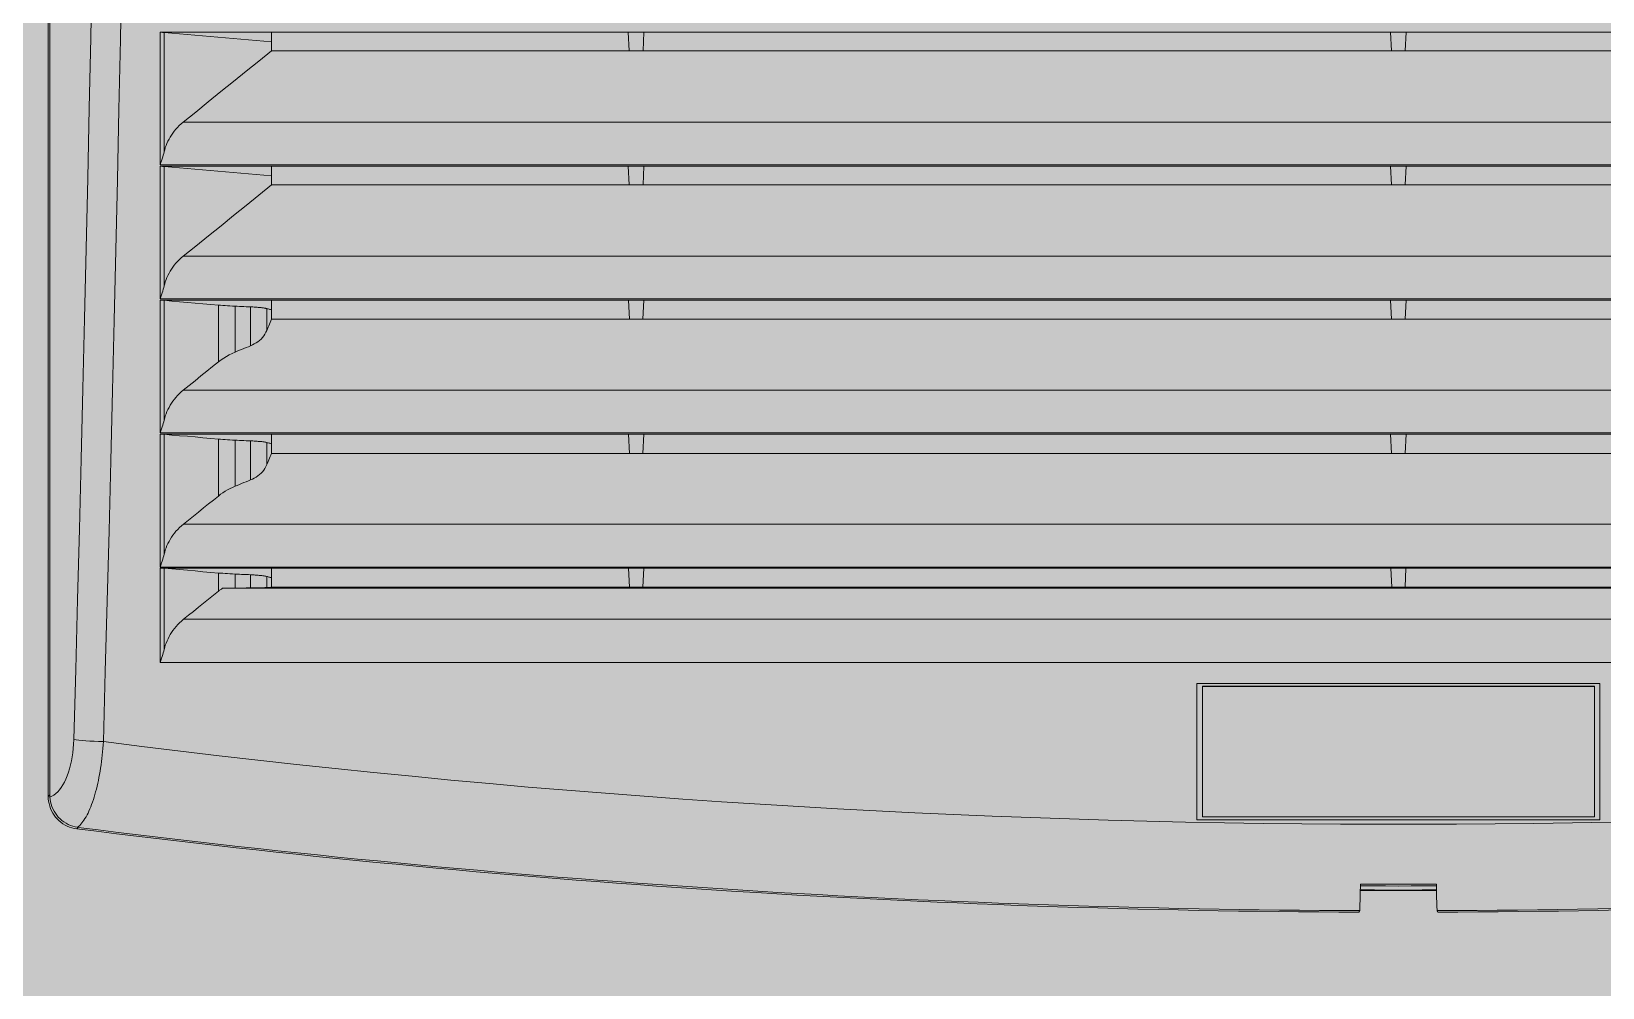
# Model space of a CAD drawing. Header units: millimetres. Extents: x 6914 to 9858, y -2771 to -210.
# Drawn here: x 8695.7 to 8840, y -688.7 to -600.9 of the extents above; entities that cross this region are included whole.
import ezdxf

# ---------------------------------------------------------------- set-up
doc = ezdxf.new("R2010")
doc.units = ezdxf.units.MM
doc.layers.get('0').update_dxf_attribs({"lineweight": 9})
doc.layers.add('THICK', color=7, linetype='Continuous', lineweight=13)
doc.layers.add('Штриховка шкафов', color=7, linetype='Continuous', lineweight=9)

# ---------------------------------------------------------------- blocks, each defined once
blk = doc.blocks.new('Из_буфера4442')
at = {"layer": 'Штриховка шкафов', "true_color": 0xc5c7c4}
blk.add_hatch(color=9, dxfattribs=at).paths.add_polyline_path([(-200, 2000), (200, 2000), (200, 0), (-200, 0)])
blk = doc.blocks.new('Из_буфера3106')
at = {"layer": 'THICK'}
for p, q in [((-124, -257.36), (-124, -10.64)), ((-123.86, -10.76), (-123.86, -257.24)), ((-120.08, -187.72), (-119.95, -181.27)), ((-117.37, -187.85), (-117.23, -181.4)), ((-113.71, -199.36), (-113.71, -187.2)), ((-103.5, -187.2), (-113.71, -187.2)), ((-113.71, -187.2), (-113.69, -187.2)), ((-113.69, -187.2), (-113.67, -187.2)), ((-113.67, -187.2), (-113.64, -187.2)), ((-113.64, -187.2), (-113.62, -187.2)), ((-113.62, -187.2), (-113.6, -187.2)), ((-113.6, -187.2), (-113.58, -187.2)), ((-113.58, -187.2), (-113.56, -187.2)), ((-113.56, -187.2), (-113.54, -187.2)), ((-113.54, -187.2), (-113.53, -187.2)), ((-113.53, -187.2), (-113.51, -187.2)), ((-113.51, -187.2), (-113.49, -187.2)), ((-113.49, -187.2), (-113.47, -187.21)), ((-113.47, -187.21), (-113.45, -187.21)), ((-113.45, -187.21), (-113.43, -187.21)), ((-113.43, -187.21), (-113.42, -187.21)), ((-113.42, -187.21), (-113.4, -187.21)), ((-113.4, -187.21), (-113.38, -187.21)), ((-113.38, -187.21), (-113.37, -187.21)), ((-113.37, -187.21), (-113.35, -187.21)), ((-111.94, -187.34), (-113.35, -187.21)), ((-113.35, -187.21), (-113.35, -198.18)), ((-110.53, -187.46), (-111.94, -187.34)), ((-109.13, -187.58), (-110.53, -187.46)), ((-103.5, -187.2), (-70.72, -187.2)), ((-103.5, -187.2), (-103.5, -188.08)), ((-69.28, -187.2), (-70.72, -187.2)), ((-70.72, -187.2), (-70.63, -188.9)), ((-69.28, -187.2), (-69.37, -188.9)), ((-69.28, -187.2), (-0.72, -187.2)), ((0.72, -187.2), (-0.72, -187.2)), ((-0.72, -187.2), (-0.63, -188.9)), ((0.72, -187.2), (0.63, -188.9)), ((0.72, -187.2), (69.28, -187.2)), ((-120.22, -194.16), (-120.08, -187.72)), ((-117.5, -194.3), (-117.37, -187.85)), ((-107.72, -187.71), (-109.13, -187.58)), ((-106.31, -187.83), (-107.72, -187.71)), ((-104.91, -187.96), (-106.31, -187.83)), ((-103.5, -188.08), (-104.91, -187.96)), ((-104.66, -189.84), (-103.5, -188.9)), ((-103.5, -188.9), (-103.5, -188.08)), ((-103.5, -188.9), (-70.63, -188.9)), ((-70.63, -188.9), (-69.37, -188.9)), ((-69.37, -188.9), (-0.63, -188.9)), ((-0.63, -188.9), (0.63, -188.9)), ((0.63, -188.9), (69.37, -188.9)), ((-105.81, -190.77), (-104.66, -189.84)), ((-108.13, -192.65), (-106.97, -191.71)), ((-106.97, -191.71), (-105.81, -190.77)), ((-109.29, -193.58), (-108.13, -192.65)), ((-120.36, -200.61), (-120.22, -194.16)), ((-117.64, -200.75), (-117.5, -194.3)), ((-111.61, -195.46), (-110.45, -194.52)), ((-110.45, -194.52), (-109.29, -193.58)), ((-112.42, -196.29), (-112.28, -196.11)), ((-112.28, -196.11), (-112.13, -195.94)), ((-112.13, -195.94), (-111.96, -195.77)), ((-111.96, -195.77), (-111.79, -195.61)), ((-111.79, -195.61), (-111.61, -195.46)), ((-111.61, -195.46), (111.61, -195.46)), ((-113.24, -197.79), (-113.17, -197.6)), ((-113.17, -197.6), (-113.09, -197.4)), ((-113.09, -197.4), (-113, -197.21)), ((-113, -197.21), (-112.9, -197.02)), ((-112.9, -197.02), (-112.8, -196.83)), ((-112.8, -196.83), (-112.68, -196.65)), ((-112.68, -196.65), (-112.56, -196.46)), ((-112.56, -196.46), (-112.42, -196.29)), ((-113.65, -199.17), (-113.59, -198.99)), ((-113.59, -198.99), (-113.53, -198.81)), ((-113.53, -198.81), (-113.48, -198.65)), ((-113.48, -198.65), (-113.43, -198.48)), ((-113.43, -198.48), (-113.39, -198.33)), ((-113.39, -198.33), (-113.35, -198.18)), ((-113.35, -198.18), (-113.3, -197.99)), ((-113.3, -197.99), (-113.24, -197.79)), ((-113.71, -199.36), (-113.65, -199.17)), ((-113.71, -199.36), (113.71, -199.36)), ((-113.71, -211.68), (-113.71, -199.5)), ((-103.5, -199.5), (-113.71, -199.5)), ((-113.71, -199.5), (-113.69, -199.5)), ((-113.69, -199.5), (-113.67, -199.5)), ((-113.67, -199.5), (-113.64, -199.5)), ((-113.64, -199.5), (-113.62, -199.5)), ((-113.62, -199.5), (-113.6, -199.5)), ((-113.6, -199.5), (-113.58, -199.5)), ((-113.58, -199.5), (-113.56, -199.5)), ((-113.56, -199.5), (-113.54, -199.5)), ((-113.54, -199.5), (-113.53, -199.5)), ((-113.53, -199.5), (-113.51, -199.5)), ((-113.51, -199.5), (-113.49, -199.5)), ((-113.49, -199.5), (-113.47, -199.51)), ((-113.47, -199.51), (-113.45, -199.51)), ((-113.45, -199.51), (-113.43, -199.51)), ((-113.43, -199.51), (-113.42, -199.51)), ((-113.42, -199.51), (-113.4, -199.51)), ((-113.4, -199.51), (-113.38, -199.51)), ((-113.38, -199.51), (-113.37, -199.51)), ((-113.37, -199.51), (-113.35, -199.51)), ((-111.94, -199.64), (-113.35, -199.51)), ((-113.35, -199.51), (-113.35, -210.49)), ((-110.53, -199.76), (-111.94, -199.64)), ((-109.13, -199.88), (-110.53, -199.76)), ((-107.72, -200.01), (-109.13, -199.88)), ((-106.31, -200.13), (-107.72, -200.01)), ((-104.91, -200.26), (-106.31, -200.13)), ((-103.5, -200.38), (-104.91, -200.26)), ((-103.5, -199.5), (-70.72, -199.5)), ((-103.5, -199.5), (-103.5, -200.38)), ((-103.5, -201.22), (-103.5, -200.38)), ((-69.28, -199.5), (-70.72, -199.5)), ((-70.72, -199.5), (-70.63, -201.22)), ((-69.28, -199.5), (-69.37, -201.22)), ((-69.28, -199.5), (-0.72, -199.5)), ((0.72, -199.5), (-0.72, -199.5)), ((-0.72, -199.5), (-0.63, -201.22)), ((0.72, -199.5), (0.63, -201.22)), ((0.72, -199.5), (69.28, -199.5)), ((-120.51, -207.05), (-120.36, -200.61)), ((-117.79, -207.2), (-117.64, -200.75)), ((-104.66, -202.16), (-103.5, -201.22)), ((-103.5, -201.22), (-70.63, -201.22)), ((-70.63, -201.22), (-69.37, -201.22)), ((-69.37, -201.22), (-0.63, -201.22)), ((-0.63, -201.22), (0.63, -201.22)), ((0.63, -201.22), (69.37, -201.22)), ((-106.97, -204.02), (-105.81, -203.09)), ((-105.81, -203.09), (-104.66, -202.16)), ((-108.12, -204.96), (-106.97, -204.02)), ((-110.44, -206.83), (-109.28, -205.89)), ((-109.28, -205.89), (-108.12, -204.96)), ((-120.66, -213.5), (-120.51, -207.05)), ((-117.94, -213.65), (-117.79, -207.2)), ((-111.78, -207.91), (-111.6, -207.76)), ((-111.6, -207.76), (-110.44, -206.83)), ((-111.6, -207.76), (111.6, -207.76)), ((-112.9, -209.33), (-112.8, -209.14)), ((-112.8, -209.14), (-112.68, -208.95)), ((-112.68, -208.95), (-112.55, -208.77)), ((-112.55, -208.77), (-112.42, -208.59)), ((-112.42, -208.59), (-112.27, -208.41)), ((-112.27, -208.41), (-112.12, -208.24)), ((-112.12, -208.24), (-111.95, -208.07)), ((-111.95, -208.07), (-111.78, -207.91)), ((-113.43, -210.8), (-113.39, -210.64)), ((-113.39, -210.64), (-113.35, -210.49)), ((-113.35, -210.49), (-113.3, -210.3)), ((-113.3, -210.3), (-113.24, -210.1)), ((-113.24, -210.1), (-113.17, -209.91)), ((-113.17, -209.91), (-113.09, -209.71)), ((-113.09, -209.71), (-113, -209.52)), ((-113, -209.52), (-112.9, -209.33)), ((-113.71, -211.68), (-113.65, -211.49)), ((-113.71, -211.68), (113.71, -211.68)), ((-113.71, -223.99), (-113.71, -211.8)), ((-103.5, -211.8), (-113.71, -211.8)), ((-113.71, -211.8), (-113.69, -211.8)), ((-113.69, -211.8), (-113.67, -211.8)), ((-113.67, -211.8), (-113.64, -211.8)), ((-113.65, -211.49), (-113.59, -211.3)), ((-113.64, -211.8), (-113.62, -211.8)), ((-113.62, -211.8), (-113.6, -211.8)), ((-113.6, -211.8), (-113.58, -211.8)), ((-113.59, -211.3), (-113.53, -211.13)), ((-113.58, -211.8), (-113.56, -211.8)), ((-113.56, -211.8), (-113.54, -211.8)), ((-113.54, -211.8), (-113.53, -211.8)), ((-113.53, -211.13), (-113.48, -210.96)), ((-113.53, -211.8), (-113.51, -211.8)), ((-113.51, -211.8), (-113.49, -211.8)), ((-113.49, -211.8), (-113.47, -211.81)), ((-113.48, -210.96), (-113.43, -210.8)), ((-113.47, -211.81), (-113.45, -211.81)), ((-113.45, -211.81), (-113.43, -211.81)), ((-113.43, -211.81), (-113.42, -211.81)), ((-113.42, -211.81), (-113.4, -211.81)), ((-113.4, -211.81), (-113.38, -211.81)), ((-113.38, -211.81), (-113.37, -211.81)), ((-113.37, -211.81), (-113.35, -211.81)), ((-112.64, -211.88), (-113.35, -211.81)), ((-113.35, -211.81), (-113.35, -222.81)), ((-111.93, -211.94), (-112.64, -211.88)), ((-111.21, -212), (-111.93, -211.94)), ((-110.5, -212.06), (-111.21, -212)), ((-109.79, -212.13), (-110.5, -212.06)), ((-103.5, -211.8), (-70.71, -211.8)), ((-103.5, -211.8), (-103.5, -212.68)), ((-69.29, -211.8), (-70.71, -211.8)), ((-70.71, -211.8), (-70.62, -213.55)), ((-69.29, -211.8), (-69.38, -213.55)), ((-69.29, -211.8), (-0.71, -211.8)), ((0.71, -211.8), (-0.71, -211.8)), ((-0.71, -211.8), (-0.62, -213.55)), ((0.71, -211.8), (0.62, -213.55)), ((0.71, -211.8), (69.29, -211.8)), ((-120.81, -219.94), (-120.66, -213.5)), ((-109.07, -212.19), (-109.79, -212.13)), ((-108.36, -212.25), (-109.07, -212.19)), ((-108.36, -212.25), (-108.36, -217.46)), ((-108.36, -212.25), (-108.16, -212.27)), ((-108.16, -212.27), (-107.96, -212.28)), ((-107.96, -212.28), (-107.75, -212.3)), ((-107.75, -212.3), (-107.53, -212.31)), ((-107.53, -212.31), (-107.31, -212.33)), ((-107.31, -212.33), (-107.08, -212.34)), ((-107.08, -212.34), (-106.84, -212.35)), ((-106.84, -212.35), (-106.84, -216.57)), ((-106.84, -212.35), (-106.64, -212.36)), ((-106.64, -212.36), (-106.43, -212.37)), ((-106.43, -212.37), (-106.23, -212.38)), ((-106.23, -212.38), (-106.02, -212.39)), ((-106.02, -212.39), (-105.82, -212.4)), ((-105.82, -212.4), (-105.61, -212.4)), ((-105.61, -212.4), (-105.41, -212.41)), ((-105.41, -212.41), (-105.3, -212.42)), ((-105.41, -215.98), (-105.41, -212.41)), ((-105.3, -212.42), (-105.19, -212.42)), ((-105.19, -212.42), (-105.09, -212.43)), ((-105.09, -212.43), (-104.99, -212.44)), ((-104.99, -212.44), (-104.89, -212.44)), ((-104.89, -212.44), (-104.8, -212.45)), ((-104.8, -212.45), (-104.7, -212.46)), ((-104.7, -212.46), (-104.62, -212.47)), ((-104.62, -212.47), (-104.53, -212.47)), ((-104.53, -212.47), (-104.45, -212.48)), ((-104.45, -212.48), (-104.37, -212.49)), ((-104.37, -212.49), (-104.3, -212.5)), ((-104.3, -212.5), (-104.23, -212.51)), ((-104.23, -212.51), (-104.17, -212.52)), ((-104.17, -212.52), (-104.11, -212.53)), ((-104.11, -212.53), (-104.05, -212.54)), ((-104.05, -212.54), (-104, -212.55)), ((-104, -212.55), (-103.96, -212.56)), ((-103.96, -212.56), (-103.92, -212.57)), ((-103.92, -212.57), (-103.85, -212.59)), ((-103.92, -214.58), (-103.92, -212.57)), ((-103.85, -212.59), (-103.78, -212.6)), ((-103.78, -212.6), (-103.71, -212.62)), ((-103.71, -212.62), (-103.64, -212.64)), ((-103.64, -212.64), (-103.57, -212.66)), ((-103.57, -212.66), (-103.5, -212.68)), ((-103.5, -213.55), (-103.56, -213.69)), ((-103.5, -212.68), (-103.5, -213.55)), ((-103.5, -213.55), (-70.62, -213.55)), ((-70.62, -213.55), (-69.38, -213.55)), ((-69.38, -213.55), (-0.62, -213.55)), ((-0.62, -213.55), (0.62, -213.55)), ((0.62, -213.55), (69.38, -213.55)), ((-118.09, -220.1), (-117.94, -213.65)), ((-104.09, -214.92), (-104.2, -215.08)), ((-104, -214.75), (-104.09, -214.92)), ((-103.92, -214.58), (-104, -214.75)), ((-103.86, -214.43), (-103.92, -214.58)), ((-103.8, -214.28), (-103.86, -214.43)), ((-103.74, -214.14), (-103.8, -214.28)), ((-103.68, -213.99), (-103.74, -214.14)), ((-103.62, -213.84), (-103.68, -213.99)), ((-103.56, -213.69), (-103.62, -213.84)), ((-106.43, -216.4), (-106.64, -216.49)), ((-106.23, -216.32), (-106.43, -216.4)), ((-106.02, -216.24), (-106.23, -216.32)), ((-105.82, -216.15), (-106.02, -216.24)), ((-105.61, -216.07), (-105.82, -216.15)), ((-105.41, -215.98), (-105.61, -216.07)), ((-105.23, -215.91), (-105.41, -215.98)), ((-105.07, -215.82), (-105.23, -215.91)), ((-104.9, -215.72), (-105.07, -215.82)), ((-104.75, -215.62), (-104.9, -215.72)), ((-104.6, -215.5), (-104.75, -215.62)), ((-104.45, -215.37), (-104.6, -215.5)), ((-104.32, -215.23), (-104.45, -215.37)), ((-104.2, -215.08), (-104.32, -215.23)), ((-108.9, -217.89), (-108.36, -217.46)), ((-108.12, -217.28), (-108.36, -217.46)), ((-107.88, -217.11), (-108.12, -217.28)), ((-107.63, -216.96), (-107.88, -217.11)), ((-107.37, -216.82), (-107.63, -216.96)), ((-107.11, -216.69), (-107.37, -216.82)), ((-106.84, -216.57), (-107.11, -216.69)), ((-106.64, -216.49), (-106.84, -216.57)), ((-111.05, -219.63), (-110.51, -219.19)), ((-110.51, -219.19), (-109.97, -218.76)), ((-109.97, -218.76), (-109.43, -218.33)), ((-109.43, -218.33), (-108.9, -217.89)), ((-120.97, -226.39), (-120.81, -219.94)), ((-118.25, -226.55), (-118.09, -220.1)), ((-112.41, -220.89), (-112.27, -220.72)), ((-112.27, -220.72), (-112.11, -220.54)), ((-112.11, -220.54), (-111.95, -220.38)), ((-111.95, -220.38), (-111.77, -220.22)), ((-111.77, -220.22), (-111.59, -220.06)), ((-111.59, -220.06), (-111.05, -219.63)), ((-111.59, -220.06), (111.59, -220.06)), ((-113.17, -222.22), (-113.09, -222.02)), ((-113.09, -222.02), (-113, -221.83)), ((-113, -221.83), (-112.9, -221.64)), ((-112.9, -221.64), (-112.79, -221.45)), ((-112.79, -221.45), (-112.68, -221.26)), ((-112.68, -221.26), (-112.55, -221.08)), ((-112.55, -221.08), (-112.41, -220.89)), ((-113.65, -223.8), (-113.59, -223.62)), ((-113.59, -223.62), (-113.53, -223.44)), ((-113.53, -223.44), (-113.48, -223.27)), ((-113.48, -223.27), (-113.43, -223.11)), ((-113.43, -223.11), (-113.39, -222.96)), ((-113.39, -222.96), (-113.35, -222.81)), ((-113.35, -222.81), (-113.3, -222.61)), ((-113.3, -222.61), (-113.24, -222.42)), ((-113.24, -222.42), (-113.17, -222.22)), ((-113.71, -223.99), (-113.65, -223.8)), ((-113.71, -223.99), (113.71, -223.99)), ((-113.71, -236.31), (-113.71, -224.1)), ((-103.5, -224.1), (-113.71, -224.1)), ((-113.71, -224.1), (-113.69, -224.1)), ((-113.69, -224.1), (-113.67, -224.1)), ((-113.67, -224.1), (-113.64, -224.1)), ((-113.64, -224.1), (-113.62, -224.1)), ((-113.62, -224.1), (-113.6, -224.1)), ((-113.6, -224.1), (-113.58, -224.1)), ((-113.58, -224.1), (-113.56, -224.1)), ((-113.56, -224.1), (-113.54, -224.1)), ((-113.54, -224.1), (-113.53, -224.1)), ((-113.53, -224.1), (-113.51, -224.1)), ((-113.51, -224.1), (-113.49, -224.1)), ((-113.49, -224.1), (-113.47, -224.11)), ((-113.47, -224.11), (-113.45, -224.11)), ((-113.45, -224.11), (-113.43, -224.11)), ((-113.43, -224.11), (-113.42, -224.11)), ((-113.42, -224.11), (-113.4, -224.11)), ((-113.4, -224.11), (-113.38, -224.11)), ((-113.38, -224.11), (-113.37, -224.11)), ((-113.37, -224.11), (-113.35, -224.11)), ((-112.64, -224.18), (-113.35, -224.11)), ((-113.35, -224.11), (-113.35, -235.12)), ((-111.93, -224.24), (-112.64, -224.18)), ((-111.21, -224.3), (-111.93, -224.24)), ((-110.5, -224.36), (-111.21, -224.3)), ((-109.79, -224.43), (-110.5, -224.36)), ((-109.07, -224.49), (-109.79, -224.43)), ((-108.36, -224.55), (-109.07, -224.49)), ((-108.36, -224.55), (-108.36, -229.78)), ((-108.36, -224.55), (-108.16, -224.57)), ((-108.16, -224.57), (-107.96, -224.58)), ((-107.96, -224.58), (-107.75, -224.6)), ((-107.75, -224.6), (-107.53, -224.61)), ((-107.53, -224.61), (-107.31, -224.63)), ((-107.31, -224.63), (-107.08, -224.64)), ((-107.08, -224.64), (-106.84, -224.65)), ((-106.84, -224.65), (-106.84, -228.89)), ((-106.84, -224.65), (-106.64, -224.66)), ((-106.64, -224.66), (-106.43, -224.67)), ((-106.43, -224.67), (-106.23, -224.68)), ((-106.23, -224.68), (-106.02, -224.69)), ((-106.02, -224.69), (-105.82, -224.7)), ((-105.82, -224.7), (-105.61, -224.7)), ((-105.61, -224.7), (-105.41, -224.71)), ((-105.41, -228.3), (-105.41, -224.71)), ((-105.41, -224.71), (-105.3, -224.72)), ((-105.3, -224.72), (-105.19, -224.72)), ((-105.19, -224.72), (-105.09, -224.73)), ((-105.09, -224.73), (-104.99, -224.74)), ((-104.99, -224.74), (-104.89, -224.74)), ((-104.89, -224.74), (-104.8, -224.75)), ((-104.8, -224.75), (-104.7, -224.76)), ((-104.7, -224.76), (-104.62, -224.77)), ((-104.62, -224.77), (-104.53, -224.77)), ((-104.53, -224.77), (-104.45, -224.78)), ((-104.45, -224.78), (-104.37, -224.79)), ((-104.37, -224.79), (-104.3, -224.8)), ((-104.3, -224.8), (-104.23, -224.81)), ((-104.23, -224.81), (-104.17, -224.82)), ((-104.17, -224.82), (-104.11, -224.83)), ((-104.11, -224.83), (-104.05, -224.84)), ((-104.05, -224.84), (-104, -224.85)), ((-104, -224.85), (-103.96, -224.86)), ((-103.96, -224.86), (-103.92, -224.87)), ((-103.92, -226.9), (-103.92, -224.87)), ((-103.92, -224.87), (-103.85, -224.89)), ((-103.85, -224.89), (-103.78, -224.91)), ((-103.78, -224.91), (-103.71, -224.92)), ((-103.71, -224.92), (-103.64, -224.94)), ((-103.64, -224.94), (-103.57, -224.96)), ((-103.57, -224.96), (-103.5, -224.98)), ((-103.5, -224.1), (-70.71, -224.1)), ((-103.5, -224.1), (-103.5, -224.98)), ((-103.5, -224.98), (-103.5, -225.87)), ((-69.29, -224.1), (-70.71, -224.1)), ((-70.71, -224.1), (-70.62, -225.87)), ((-69.29, -224.1), (-69.38, -225.87)), ((-69.29, -224.1), (-0.71, -224.1)), ((0.71, -224.1), (-0.71, -224.1)), ((-0.71, -224.1), (-0.62, -225.87)), ((0.71, -224.1), (0.62, -225.87)), ((0.71, -224.1), (69.29, -224.1)), ((-121.13, -232.83), (-120.97, -226.39)), ((-103.74, -226.46), (-103.8, -226.6)), ((-103.68, -226.31), (-103.74, -226.46)), ((-103.62, -226.16), (-103.68, -226.31)), ((-103.56, -226.02), (-103.62, -226.16)), ((-103.5, -225.87), (-103.56, -226.02)), ((-103.5, -225.87), (-70.62, -225.87)), ((-70.62, -225.87), (-69.38, -225.87)), ((-69.38, -225.87), (-0.62, -225.87)), ((-0.62, -225.87), (0.62, -225.87)), ((0.62, -225.87), (69.38, -225.87)), ((-118.41, -232.99), (-118.25, -226.55)), ((-104.75, -227.93), (-104.9, -228.04)), ((-104.6, -227.82), (-104.75, -227.93)), ((-104.45, -227.69), (-104.6, -227.82)), ((-104.32, -227.55), (-104.45, -227.69)), ((-104.2, -227.4), (-104.32, -227.55)), ((-104.09, -227.24), (-104.2, -227.4)), ((-104, -227.07), (-104.09, -227.24)), ((-103.92, -226.9), (-104, -227.07)), ((-103.86, -226.75), (-103.92, -226.9)), ((-103.8, -226.6), (-103.86, -226.75)), ((-107.74, -229.34), (-107.95, -229.48)), ((-107.52, -229.21), (-107.74, -229.34)), ((-107.29, -229.1), (-107.52, -229.21)), ((-107.07, -228.99), (-107.29, -229.1)), ((-106.84, -228.89), (-107.07, -228.99)), ((-106.64, -228.81), (-106.84, -228.89)), ((-106.43, -228.72), (-106.64, -228.81)), ((-106.23, -228.64), (-106.43, -228.72)), ((-106.02, -228.55), (-106.23, -228.64)), ((-105.82, -228.47), (-106.02, -228.55)), ((-105.61, -228.39), (-105.82, -228.47)), ((-105.41, -228.3), (-105.61, -228.39)), ((-105.23, -228.23), (-105.41, -228.3)), ((-105.07, -228.14), (-105.23, -228.23)), ((-104.9, -228.04), (-105.07, -228.14)), ((-109.74, -230.88), (-109.28, -230.51)), ((-109.28, -230.51), (-108.82, -230.15)), ((-108.82, -230.15), (-108.36, -229.78)), ((-108.16, -229.62), (-108.36, -229.78)), ((-107.95, -229.48), (-108.16, -229.62)), ((-111.58, -232.36), (-111.12, -231.99)), ((-111.12, -231.99), (-110.66, -231.62)), ((-110.66, -231.62), (-110.2, -231.25)), ((-110.2, -231.25), (-109.74, -230.88)), ((-121.3, -239.27), (-121.13, -232.83)), ((-118.58, -239.44), (-118.41, -232.99)), ((-112.79, -233.76), (-112.67, -233.57)), ((-112.67, -233.57), (-112.54, -233.38)), ((-112.54, -233.38), (-112.41, -233.2)), ((-112.41, -233.2), (-112.26, -233.02)), ((-112.26, -233.02), (-112.1, -232.85)), ((-112.1, -232.85), (-111.94, -232.68)), ((-111.94, -232.68), (-111.76, -232.52)), ((-111.76, -232.52), (-111.58, -232.36)), ((-111.58, -232.36), (111.58, -232.36)), ((-113.39, -235.27), (-113.35, -235.12)), ((-113.35, -235.12), (-113.3, -234.93)), ((-113.3, -234.93), (-113.24, -234.73)), ((-113.24, -234.73), (-113.17, -234.53)), ((-113.17, -234.53), (-113.09, -234.33)), ((-113.09, -234.33), (-113, -234.14)), ((-113, -234.14), (-112.9, -233.95)), ((-112.9, -233.95), (-112.79, -233.76)), ((-113.71, -236.31), (-113.65, -236.12)), ((-113.71, -236.31), (113.71, -236.31)), ((-113.71, -245.06), (-113.71, -236.4)), ((-103.5, -236.4), (-113.71, -236.4)), ((-113.71, -236.4), (-113.69, -236.4)), ((-113.69, -236.4), (-113.67, -236.4)), ((-113.67, -236.4), (-113.64, -236.4)), ((-113.65, -236.12), (-113.59, -235.93)), ((-113.64, -236.4), (-113.62, -236.4)), ((-113.62, -236.4), (-113.6, -236.4)), ((-113.6, -236.4), (-113.58, -236.4)), ((-113.59, -235.93), (-113.53, -235.76)), ((-113.58, -236.4), (-113.56, -236.4)), ((-113.56, -236.4), (-113.54, -236.4)), ((-113.54, -236.4), (-113.53, -236.4)), ((-113.53, -235.76), (-113.48, -235.59)), ((-113.53, -236.4), (-113.51, -236.4)), ((-113.51, -236.4), (-113.49, -236.4)), ((-113.49, -236.4), (-113.47, -236.41)), ((-113.48, -235.59), (-113.43, -235.43)), ((-113.47, -236.41), (-113.45, -236.41)), ((-113.45, -236.41), (-113.43, -236.41)), ((-113.43, -235.43), (-113.39, -235.27)), ((-113.43, -236.41), (-113.42, -236.41)), ((-113.42, -236.41), (-113.4, -236.41)), ((-113.4, -236.41), (-113.38, -236.41)), ((-113.38, -236.41), (-113.37, -236.41)), ((-113.37, -236.41), (-113.35, -236.41)), ((-112.64, -236.48), (-113.35, -236.41)), ((-113.35, -243.87), (-113.35, -236.41)), ((-111.93, -236.54), (-112.64, -236.48)), ((-111.21, -236.6), (-111.93, -236.54)), ((-110.5, -236.66), (-111.21, -236.6)), ((-103.5, -236.4), (-70.7, -236.4)), ((-103.5, -236.4), (-103.5, -237.28)), ((-69.3, -236.4), (-70.7, -236.4)), ((-70.7, -236.4), (-70.61, -238.16)), ((-69.3, -236.4), (-69.39, -238.16)), ((-69.3, -236.4), (-0.7, -236.4)), ((0.7, -236.4), (-0.7, -236.4)), ((-0.7, -236.4), (-0.61, -238.16)), ((0.7, -236.4), (0.61, -238.16)), ((0.7, -236.4), (69.3, -236.4)), ((-109.79, -236.73), (-110.5, -236.66)), ((-109.07, -236.79), (-109.79, -236.73)), ((-108.36, -236.85), (-109.07, -236.79)), ((-108.36, -236.85), (-108.36, -238.53)), ((-108.36, -236.85), (-108.16, -236.87)), ((-108.16, -236.87), (-107.96, -236.88)), ((-107.96, -236.88), (-107.75, -236.9)), ((-107.75, -236.9), (-107.53, -236.91)), ((-107.53, -236.91), (-107.31, -236.93)), ((-107.31, -236.93), (-107.08, -236.94)), ((-107.08, -236.94), (-106.84, -236.95)), ((-106.84, -236.95), (-106.84, -238.23)), ((-106.84, -236.95), (-106.64, -236.96)), ((-106.64, -236.96), (-106.43, -236.97)), ((-106.43, -236.97), (-106.23, -236.98)), ((-106.23, -236.98), (-106.02, -236.99)), ((-106.02, -236.99), (-105.82, -237)), ((-105.82, -237), (-105.61, -237)), ((-105.61, -237), (-105.41, -237.01)), ((-105.41, -238.22), (-105.41, -237.01)), ((-105.41, -237.01), (-105.3, -237.02)), ((-105.3, -237.02), (-105.19, -237.02)), ((-105.19, -237.02), (-105.09, -237.03)), ((-105.09, -237.03), (-104.99, -237.04)), ((-104.99, -237.04), (-104.89, -237.04)), ((-104.89, -237.04), (-104.8, -237.05)), ((-104.8, -237.05), (-104.7, -237.06)), ((-104.7, -237.06), (-104.62, -237.07)), ((-104.62, -237.07), (-104.53, -237.07)), ((-104.53, -237.07), (-104.45, -237.08)), ((-104.45, -237.08), (-104.37, -237.09)), ((-104.37, -237.09), (-104.3, -237.1)), ((-104.3, -237.1), (-104.23, -237.11)), ((-104.23, -237.11), (-104.17, -237.12)), ((-104.17, -237.12), (-104.11, -237.13)), ((-104.11, -237.13), (-104.05, -237.14)), ((-104.05, -237.14), (-104, -237.15)), ((-104, -237.15), (-103.96, -237.16)), ((-103.96, -237.16), (-103.92, -237.17)), ((-103.92, -238.19), (-103.92, -237.17)), ((-103.92, -237.17), (-103.86, -237.18)), ((-103.86, -237.18), (-103.8, -237.2)), ((-103.8, -237.2), (-103.74, -237.22)), ((-103.74, -237.22), (-103.68, -237.23)), ((-103.68, -237.23), (-103.62, -237.25)), ((-103.62, -237.25), (-103.56, -237.26)), ((-103.56, -237.26), (-103.5, -237.28)), ((-103.5, -237.28), (-103.5, -238.16)), ((-121.47, -245.71), (-121.3, -239.27)), ((-118.75, -245.89), (-118.58, -239.44)), ((-109.73, -239.63), (-109.28, -239.26)), ((-109.28, -239.26), (-108.82, -238.89)), ((-108.82, -238.89), (-108.36, -238.53)), ((-108.31, -238.49), (-108.36, -238.53)), ((-108.25, -238.44), (-108.31, -238.49)), ((-108.2, -238.4), (-108.25, -238.44)), ((-108.15, -238.36), (-108.2, -238.4)), ((-108.09, -238.33), (-108.15, -238.36)), ((-108.04, -238.29), (-108.09, -238.33)), ((-107.98, -238.25), (-108.04, -238.29)), ((107.98, -238.25), (-107.98, -238.25)), ((-107.83, -238.25), (-107.98, -238.25)), ((-107.67, -238.25), (-107.83, -238.25)), ((-107.51, -238.24), (-107.67, -238.25)), ((-107.35, -238.24), (-107.51, -238.24)), ((-107.18, -238.24), (-107.35, -238.24)), ((-107.01, -238.24), (-107.18, -238.24)), ((-106.84, -238.23), (-107.01, -238.24)), ((-106.84, -238.23), (-106.64, -238.23)), ((-106.64, -238.23), (-106.43, -238.23)), ((-106.43, -238.23), (-106.23, -238.23)), ((-106.23, -238.23), (-106.02, -238.23)), ((-106.02, -238.23), (-105.82, -238.22)), ((-105.82, -238.22), (-105.61, -238.22)), ((-105.61, -238.22), (-105.41, -238.22)), ((-105.3, -238.22), (-105.41, -238.22)), ((-105.19, -238.22), (-105.3, -238.22)), ((-105.09, -238.22), (-105.19, -238.22)), ((-104.99, -238.22), (-105.09, -238.22)), ((-104.89, -238.21), (-104.99, -238.22)), ((-104.8, -238.21), (-104.89, -238.21)), ((-104.7, -238.21), (-104.8, -238.21)), ((-104.61, -238.21), (-104.7, -238.21)), ((-104.53, -238.21), (-104.61, -238.21)), ((-104.45, -238.21), (-104.53, -238.21)), ((-104.37, -238.2), (-104.45, -238.21)), ((-104.3, -238.2), (-104.37, -238.2)), ((-104.23, -238.2), (-104.3, -238.2)), ((-104.17, -238.2), (-104.23, -238.2)), ((-104.11, -238.19), (-104.17, -238.2)), ((-104.05, -238.19), (-104.11, -238.19)), ((-104, -238.19), (-104.05, -238.19)), ((-103.96, -238.19), (-104, -238.19)), ((-103.92, -238.19), (-103.96, -238.19)), ((-103.92, -238.19), (-103.86, -238.18)), ((-103.86, -238.18), (-103.8, -238.18)), ((-103.8, -238.18), (-103.74, -238.17)), ((-103.74, -238.17), (-103.68, -238.17)), ((-103.68, -238.17), (-103.62, -238.17)), ((-103.62, -238.17), (-103.56, -238.16)), ((-103.56, -238.16), (-103.5, -238.16)), ((-103.5, -238.16), (-70.61, -238.16)), ((-69.39, -238.16), (-70.61, -238.16)), ((-69.39, -238.16), (-0.61, -238.16)), ((0.61, -238.16), (-0.61, -238.16)), ((0.61, -238.16), (69.39, -238.16)), ((-111.57, -241.1), (-111.11, -240.73)), ((-111.11, -240.73), (-110.65, -240.37)), ((-110.65, -240.37), (-110.19, -240)), ((-110.19, -240), (-109.73, -239.63)), ((-112.79, -242.5), (-112.67, -242.31)), ((-112.67, -242.31), (-112.54, -242.13)), ((-112.54, -242.13), (-112.4, -241.94)), ((-112.4, -241.94), (-112.25, -241.76)), ((-112.25, -241.76), (-112.1, -241.59)), ((-112.1, -241.59), (-111.93, -241.42)), ((-111.93, -241.42), (-111.75, -241.26)), ((-111.75, -241.26), (-111.57, -241.1)), ((-111.57, -241.1), (111.57, -241.1)), ((-113.35, -243.87), (-113.3, -243.67)), ((-113.3, -243.67), (-113.24, -243.48)), ((-113.24, -243.48), (-113.17, -243.28)), ((-113.17, -243.28), (-113.08, -243.08)), ((-113.08, -243.08), (-112.99, -242.89)), ((-112.99, -242.89), (-112.9, -242.69)), ((-112.9, -242.69), (-112.79, -242.5)), ((-113.71, -245.06), (-113.65, -244.87)), ((-113.71, -245.06), (113.71, -245.06)), ((-113.65, -244.87), (-113.59, -244.68)), ((-113.59, -244.68), (-113.53, -244.51)), ((-113.53, -244.51), (-113.48, -244.34)), ((-113.48, -244.34), (-113.43, -244.18)), ((-113.43, -244.18), (-113.39, -244.02)), ((-113.39, -244.02), (-113.35, -243.87)), ((-121.65, -252.15), (-121.47, -245.71)), ((-118.93, -252.33), (-118.75, -245.89)), ((-18.5, -259.5), (-18.5, -247)), ((18.5, -247), (-18.5, -247)), ((-18, -247.25), (18, -247.25)), ((-18, -247.26), (-18, -247.25)), ((-18, -247.26), (18, -247.26)), ((-18, -259.24), (-18, -247.26)), ((18, -247.26), (18, -247.25)), ((18, -247.26), (18, -259.24)), ((18.5, -259.5), (18.5, -247)), ((-121.67, -252.56), (-121.65, -252.15)), ((-118.95, -252.64), (-118.93, -252.33)), ((-118.93, -252.33), (-115.39, -252.78)), ((-121.86, -254.11), (-121.8, -253.73)), ((-121.8, -253.73), (-121.74, -253.35)), ((-121.74, -253.35), (-121.7, -252.96)), ((-121.7, -252.96), (-121.67, -252.56)), ((-119.1, -254.17), (-119.07, -253.87)), ((-119.07, -253.87), (-119.03, -253.57)), ((-119.03, -253.57), (-119, -253.26)), ((-119, -253.26), (-118.98, -252.95)), ((-118.98, -252.95), (-118.95, -252.64)), ((-115.39, -252.78), (-111.84, -253.21)), ((-111.84, -253.21), (-108.3, -253.63)), ((-108.3, -253.63), (-104.75, -254.04)), ((-122.25, -255.47), (-122.13, -255.15)), ((-122.13, -255.15), (-122.03, -254.82)), ((-122.03, -254.82), (-121.94, -254.47)), ((-121.94, -254.47), (-121.86, -254.11)), ((-119.34, -255.62), (-119.28, -255.34)), ((-119.28, -255.34), (-119.23, -255.05)), ((-119.23, -255.05), (-119.19, -254.76)), ((-119.19, -254.76), (-119.14, -254.47)), ((-119.14, -254.47), (-119.1, -254.17)), ((-104.75, -254.04), (-101.2, -254.43)), ((-101.2, -254.43), (-97.65, -254.81)), ((-97.65, -254.81), (-94.11, -255.17)), ((-94.11, -255.17), (-90.56, -255.52)), ((-123.12, -256.94), (-122.96, -256.75)), ((-122.96, -256.75), (-122.8, -256.54)), ((-122.8, -256.54), (-122.64, -256.3)), ((-122.64, -256.3), (-122.5, -256.05)), ((-122.5, -256.05), (-122.37, -255.77)), ((-122.37, -255.77), (-122.25, -255.47)), ((-119.64, -256.94), (-119.57, -256.69)), ((-119.57, -256.69), (-119.51, -256.43)), ((-119.51, -256.43), (-119.45, -256.16)), ((-119.45, -256.16), (-119.39, -255.89)), ((-119.39, -255.89), (-119.34, -255.62)), ((-90.56, -255.52), (-87.01, -255.86)), ((-87.01, -255.86), (-83.46, -256.19)), ((-83.46, -256.19), (-79.91, -256.5)), ((-79.91, -256.5), (-76.36, -256.8)), ((-76.36, -256.8), (-72.81, -257.08)), ((-123.98, -257.34), (-124, -257.36)), ((-123.99, -257.59), (-124, -257.36)), ((-123.97, -257.81), (-123.99, -257.59)), ((-123.96, -257.33), (-123.98, -257.34)), ((-123.92, -258.03), (-123.97, -257.81)), ((-123.94, -257.31), (-123.96, -257.33)), ((-123.92, -257.29), (-123.94, -257.31)), ((-123.9, -257.27), (-123.92, -257.29)), ((-123.86, -258.25), (-123.92, -258.03)), ((-123.88, -257.26), (-123.9, -257.27)), ((-123.86, -257.24), (-123.88, -257.26)), ((-123.86, -257.27), (-123.86, -257.24)), ((-123.86, -257.3), (-123.86, -257.27)), ((-123.86, -257.33), (-123.86, -257.3)), ((-123.86, -257.36), (-123.86, -257.33)), ((-123.86, -257.4), (-123.86, -257.36)), ((-123.85, -257.43), (-123.86, -257.4)), ((-123.79, -258.47), (-123.86, -258.25)), ((-123.85, -257.43), (-123.66, -257.35)), ((-123.85, -257.43), (-123.83, -257.65)), ((-123.83, -257.65), (-123.79, -257.87)), ((-123.79, -257.87), (-123.73, -258.09)), ((-123.73, -258.09), (-123.66, -258.3)), ((-123.66, -257.35), (-123.48, -257.24)), ((-123.48, -257.24), (-123.3, -257.11)), ((-123.3, -257.11), (-123.12, -256.94)), ((-120.09, -258.31), (-120.01, -258.1)), ((-120.01, -258.1), (-119.93, -257.88)), ((-119.93, -257.88), (-119.85, -257.66)), ((-119.85, -257.66), (-119.78, -257.42)), ((-119.78, -257.42), (-119.71, -257.18)), ((-119.71, -257.18), (-119.64, -256.94)), ((-72.81, -257.08), (-69.26, -257.35)), ((-69.26, -257.35), (-65.71, -257.61)), ((-65.71, -257.61), (-62.16, -257.85)), ((-62.16, -257.85), (-58.6, -258.08)), ((-58.6, -258.08), (-55.05, -258.3)), ((-123.69, -258.68), (-123.79, -258.47)), ((-123.58, -258.89), (-123.69, -258.68)), ((-123.66, -258.3), (-123.57, -258.51)), ((-123.46, -259.08), (-123.58, -258.89)), ((-123.57, -258.51), (-123.46, -258.71)), ((-123.46, -258.71), (-123.34, -258.91)), ((-123.32, -259.26), (-123.46, -259.08)), ((-123.34, -258.91), (-123.21, -259.09)), ((-123.17, -259.43), (-123.32, -259.26)), ((-123.21, -259.09), (-123.07, -259.26)), ((-123.01, -259.59), (-123.17, -259.43)), ((-123.07, -259.26), (-122.91, -259.42)), ((-122.84, -259.73), (-123.01, -259.59)), ((-122.91, -259.42), (-122.74, -259.57)), ((-122.74, -259.57), (-122.56, -259.71)), ((-122.56, -259.71), (-122.36, -259.83)), ((-120.9, -259.8), (-120.81, -259.68)), ((-120.81, -259.68), (-120.71, -259.54)), ((-120.71, -259.54), (-120.62, -259.39)), ((-120.62, -259.39), (-120.52, -259.23)), ((-120.52, -259.23), (-120.43, -259.07)), ((-120.43, -259.07), (-120.34, -258.89)), ((-120.34, -258.89), (-120.26, -258.71)), ((-120.26, -258.71), (-120.17, -258.51)), ((-120.17, -258.51), (-120.09, -258.31)), ((-55.05, -258.3), (-51.5, -258.5)), ((-51.5, -258.5), (-47.95, -258.69)), ((-47.95, -258.69), (-44.4, -258.86)), ((-44.4, -258.86), (-40.85, -259.03)), ((-40.85, -259.03), (-37.3, -259.18)), ((-37.3, -259.18), (-33.74, -259.31)), ((-33.74, -259.31), (-30.19, -259.43)), ((-30.19, -259.43), (-26.64, -259.54)), ((-26.64, -259.54), (-23.09, -259.63)), ((-23.09, -259.63), (-19.54, -259.72)), ((-19.54, -259.72), (-15.98, -259.78)), ((18.5, -259.5), (-18.5, -259.5)), ((18, -259.24), (-18, -259.24)), ((15.98, -259.78), (19.54, -259.72)), ((-122.65, -259.87), (-122.84, -259.73)), ((-122.45, -259.99), (-122.65, -259.87)), ((-122.25, -260.09), (-122.45, -259.99)), ((-122.36, -259.83), (-122.16, -259.94)), ((-122.04, -260.18), (-122.25, -260.09)), ((-122.16, -259.94), (-121.95, -260.03)), ((-121.82, -260.25), (-122.04, -260.18)), ((-121.95, -260.03), (-121.74, -260.1)), ((-121.6, -260.3), (-121.82, -260.25)), ((-121.74, -260.1), (-121.52, -260.16)), ((-121.38, -260.34), (-121.6, -260.3)), ((-121.52, -260.16), (-121.3, -260.2)), ((-121.36, -260.32), (-121.38, -260.34)), ((-121.34, -260.3), (-121.36, -260.32)), ((-121.32, -260.28), (-121.34, -260.3)), ((-121.3, -260.27), (-121.32, -260.28)), ((-121.3, -260.2), (-121.2, -260.12)), ((-121.3, -260.2), (-121.29, -260.21)), ((-121.28, -260.25), (-121.3, -260.27)), ((-121.29, -260.21), (-121.28, -260.21)), ((-121.28, -260.21), (-121.27, -260.21)), ((-121.26, -260.23), (-121.28, -260.25)), ((-121.27, -260.21), (-121.27, -260.21)), ((-121.27, -260.21), (-121.26, -260.21)), ((-121.26, -260.21), (-121.25, -260.21)), ((-121.24, -260.21), (-121.26, -260.23)), ((-121.25, -260.21), (-121.24, -260.21)), ((-121.2, -260.12), (-121.1, -260.03)), ((-121.1, -260.03), (-121, -259.92)), ((-121, -259.92), (-120.9, -259.8)), ((-15.98, -259.78), (-12.43, -259.84)), ((-12.43, -259.84), (-8.88, -259.88)), ((-8.88, -259.88), (-5.33, -259.91)), ((-5.33, -259.91), (-1.78, -259.92)), ((-1.78, -259.92), (1.78, -259.92)), ((1.78, -259.92), (5.33, -259.91)), ((5.33, -259.91), (8.88, -259.88)), ((8.88, -259.88), (12.43, -259.84)), ((12.43, -259.84), (15.98, -259.78)), ((-3.49, -265.43), (-2.49, -265.43)), ((-3.49, -265.72), (-3.49, -265.43)), ((-2.49, -265.43), (-1.5, -265.43)), ((-1.5, -265.43), (-0.5, -265.43)), ((-0.5, -265.43), (0.5, -265.43)), ((0.5, -265.43), (1.49, -265.43)), ((1.49, -265.43), (2.49, -265.43)), ((2.49, -265.43), (3.49, -265.43)), ((3.49, -265.43), (3.49, -265.72)), ((-3.52, -266.98), (-3.51, -266.76)), ((-3.51, -266.52), (-3.5, -266.27)), ((-3.51, -266.76), (-3.51, -266.52)), ((-3.5, -266), (-3.49, -265.72)), ((-3.5, -266.27), (-3.5, -266)), ((-3.49, -265.59), (-2.33, -265.59)), ((-2.33, -265.59), (-1.17, -265.59)), ((-1.17, -265.59), (0, -265.6)), ((0, -265.6), (1.17, -265.59)), ((1.17, -265.59), (2.33, -265.59)), ((2.33, -265.59), (3.49, -265.59)), ((3.49, -265.72), (3.5, -266)), ((3.5, -266), (3.5, -266.27)), ((3.5, -266.27), (3.51, -266.52)), ((3.51, -266.52), (3.51, -266.76)), ((3.51, -266.76), (3.52, -266.98)), ((-3.61, -267.97), (-3.62, -267.99)), ((-3.6, -267.95), (-3.61, -267.97)), ((-3.59, -267.93), (-3.6, -267.95)), ((-3.58, -267.91), (-3.59, -267.93)), ((-3.57, -267.89), (-3.58, -267.91)), ((-3.56, -267.87), (-3.57, -267.89)), ((-3.55, -267.85), (-3.56, -267.87)), ((-3.55, -267.71), (-3.54, -267.55)), ((-3.55, -267.85), (-3.55, -267.71)), ((-3.54, -267.55), (-3.53, -267.38)), ((-3.53, -267.19), (-3.52, -266.98)), ((-3.53, -267.38), (-3.53, -267.19)), ((3.52, -266.98), (3.53, -267.19)), ((3.53, -267.19), (3.53, -267.38)), ((3.53, -267.38), (3.54, -267.55)), ((3.54, -267.55), (3.55, -267.71)), ((3.55, -267.71), (3.55, -267.85)), ((3.56, -267.87), (3.55, -267.85)), ((3.57, -267.89), (3.56, -267.87)), ((3.58, -267.91), (3.57, -267.89)), ((3.59, -267.93), (3.58, -267.91)), ((3.6, -267.95), (3.59, -267.93)), ((3.61, -267.97), (3.6, -267.95)), ((3.62, -267.99), (3.61, -267.97))]:
    blk.add_line(p, q, dxfattribs=at)
for centre, radius, start, end in [((0, 697), 965, 262.7741, 269.78493), ((0, 697), 964.86, 262.78144, 269.78906), ((0, 697), 964.86, 270.21092, 277.21854), ((0, 697), 965, 270.21505, 277.22588), ((0, 668.25), 934.21, 269.7855, 270.21448), ((0, 668.25), 934.25, 269.78545, 270.21453)]:
    blk.add_arc(centre, radius, start, end, dxfattribs=at)
blk.add_ellipse((-118.93, -252.15), major_axis=(3, -0.08), ratio=0.059641, start_param=-2.70443, end_param=-1.569134, dxfattribs=at)

msp = doc.modelspace()

# ---------------------------------------------------------------- block references
at = {"ltscale": 40}
msp.add_blockref('Из_буфера4442', (8821.23, -2360.26), dxfattribs=at)
at = {"ltscale": 20}
msp.add_blockref('Из_буфера3106', (8821.23, -413.75), dxfattribs=at)

doc.saveas('drawing.dxf')
